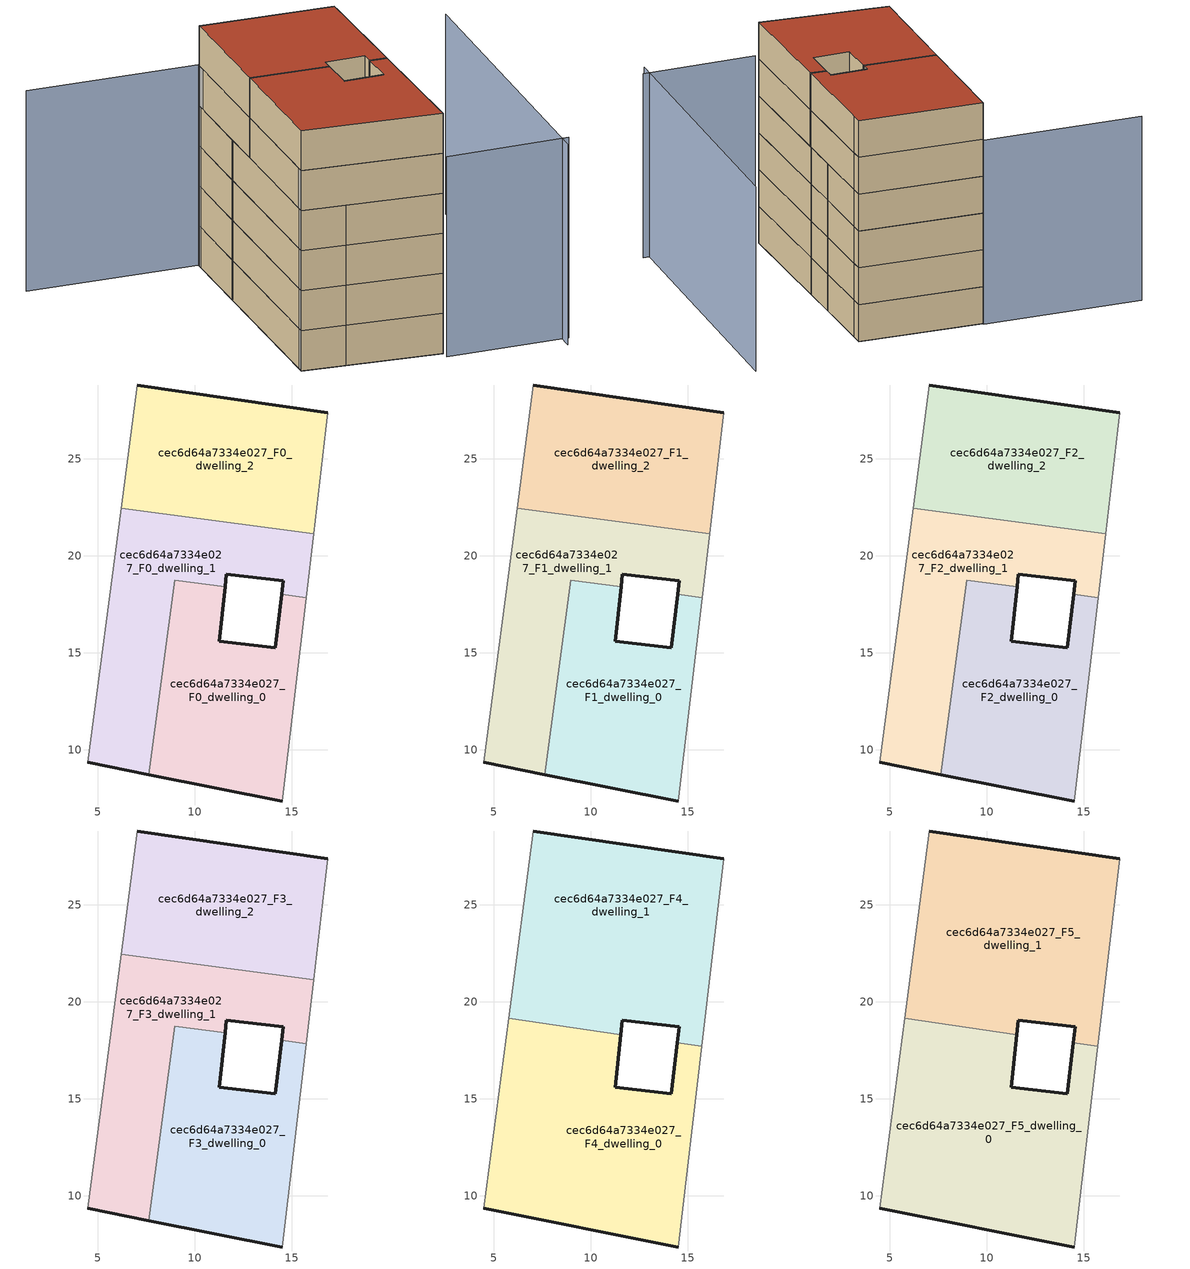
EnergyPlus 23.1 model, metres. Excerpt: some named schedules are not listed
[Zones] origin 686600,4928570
cec6d64a7334e027_F0_dwelling_0
 floor ground (EU_floor_Construction): 14.5,7.37 15.73,17.85 14.46,18.02 14.15,15.27 11.24,15.59 11.55,18.4 8.95,18.75 7.63,8.73 z0
 wall outside (EU_wall_Construction): 11.55,18.4 11.24,15.59 14.15,15.27 14.46,18.02 / 14.5,7.37 7.63,8.73 z0:3
 wall adiabatic (EU_wall_Construction): 15.73,17.85 14.5,7.37 z0:3
 wall to cec6d64a7334e027_F0_dwelling_1 (EU_wall_Construction): 14.46,18.02 15.73,17.85 / 7.63,8.73 8.95,18.75 11.55,18.4 z0:3
cec6d64a7334e027_F0_dwelling_1
 floor ground (EU_floor_Construction): 7.63,8.73 8.95,18.75 11.55,18.4 11.62,19.05 14.54,18.72 14.46,18.02 15.73,17.85 16.12,21.13 6.2,22.44 4.47,9.36 z0
 wall outside (EU_wall_Construction): 14.46,18.02 14.54,18.72 11.62,19.05 11.55,18.4 / 7.63,8.73 4.47,9.36 z0:3
 wall adiabatic (EU_wall_Construction): 4.47,9.36 6.2,22.44 / 16.12,21.13 15.73,17.85 z0:3
 wall to cec6d64a7334e027_F0_dwelling_2 (EU_wall_Construction): 6.2,22.44 16.12,21.13 z0:3
cec6d64a7334e027_F0_dwelling_2
 floor ground (EU_floor_Construction): 16.12,21.13 16.75,26.49 16.85,27.37 7.04,28.8 6.2,22.44 z0
 wall outside (EU_wall_Construction): 7.04,28.8 16.85,27.37 z0:3
 wall adiabatic (EU_wall_Construction): 6.2,22.44 7.04,28.8 / 16.85,27.37 16.75,26.49 16.12,21.13 z0:3
cec6d64a7334e027_F1_dwelling_0
 floor to cec6d64a7334e027_F0_dwelling_0 (EU_floor_Construction): 14.5,7.37 15.73,17.85 14.46,18.02 14.15,15.27 11.24,15.59 11.55,18.4 8.95,18.75 7.63,8.73 z3
 wall outside (EU_wall_Construction): 11.55,18.4 11.24,15.59 14.15,15.27 14.46,18.02 / 14.5,7.37 7.63,8.73 z3:6
 wall adiabatic (EU_wall_Construction): 15.73,17.85 14.5,7.37 z3:6
 wall to cec6d64a7334e027_F1_dwelling_1 (EU_wall_Construction): 14.46,18.02 15.73,17.85 / 7.63,8.73 8.95,18.75 11.55,18.4 z3:6
cec6d64a7334e027_F1_dwelling_1
 floor to cec6d64a7334e027_F0_dwelling_1 (EU_floor_Construction): 7.63,8.73 8.95,18.75 11.55,18.4 11.62,19.05 14.54,18.72 14.46,18.02 15.73,17.85 16.12,21.13 6.2,22.44 4.47,9.36 z3
 wall outside (EU_wall_Construction): 14.46,18.02 14.54,18.72 11.62,19.05 11.55,18.4 / 7.63,8.73 4.47,9.36 z3:6
 wall adiabatic (EU_wall_Construction): 4.47,9.36 6.2,22.44 / 16.12,21.13 15.73,17.85 z3:6
 wall to cec6d64a7334e027_F1_dwelling_2 (EU_wall_Construction): 6.2,22.44 16.12,21.13 z3:6
cec6d64a7334e027_F1_dwelling_2
 floor to cec6d64a7334e027_F0_dwelling_2 (EU_floor_Construction): 16.12,21.13 16.75,26.49 16.85,27.37 7.04,28.8 6.2,22.44 z3
 wall outside (EU_wall_Construction): 7.04,28.8 16.85,27.37 z3:6
 wall adiabatic (EU_wall_Construction): 6.2,22.44 7.04,28.8 / 16.85,27.37 16.75,26.49 16.12,21.13 z3:6
cec6d64a7334e027_F2_dwelling_0
 floor to cec6d64a7334e027_F1_dwelling_0 (EU_floor_Construction): 14.5,7.37 15.73,17.85 14.46,18.02 14.15,15.27 11.24,15.59 11.55,18.4 8.95,18.75 7.63,8.73 z6
 wall outside (EU_wall_Construction): 11.55,18.4 11.24,15.59 14.15,15.27 14.46,18.02 / 14.5,7.37 7.63,8.73 z6:9
 wall adiabatic (EU_wall_Construction): 15.73,17.85 14.5,7.37 z6:9
 wall to cec6d64a7334e027_F2_dwelling_1 (EU_wall_Construction): 14.46,18.02 15.73,17.85 / 7.63,8.73 8.95,18.75 11.55,18.4 z6:9
cec6d64a7334e027_F2_dwelling_1
 floor to cec6d64a7334e027_F1_dwelling_1 (EU_floor_Construction): 7.63,8.73 8.95,18.75 11.55,18.4 11.62,19.05 14.54,18.72 14.46,18.02 15.73,17.85 16.12,21.13 6.2,22.44 4.47,9.36 z6
 wall outside (EU_wall_Construction): 14.46,18.02 14.54,18.72 11.62,19.05 11.55,18.4 / 7.63,8.73 4.47,9.36 z6:9
 wall adiabatic (EU_wall_Construction): 4.47,9.36 6.2,22.44 / 16.12,21.13 15.73,17.85 z6:9
 wall to cec6d64a7334e027_F2_dwelling_2 (EU_wall_Construction): 6.2,22.44 16.12,21.13 z6:9
cec6d64a7334e027_F2_dwelling_2
 floor to cec6d64a7334e027_F1_dwelling_2 (EU_floor_Construction): 16.12,21.13 16.75,26.49 16.85,27.37 7.04,28.8 6.2,22.44 z6
 wall outside (EU_wall_Construction): 7.04,28.8 16.85,27.37 z6:9
 wall adiabatic (EU_wall_Construction): 6.2,22.44 7.04,28.8 / 16.85,27.37 16.75,26.49 16.12,21.13 z6:9
cec6d64a7334e027_F3_dwelling_0
 floor to cec6d64a7334e027_F2_dwelling_0 (EU_floor_Construction): 14.5,7.37 15.73,17.85 14.46,18.02 14.15,15.27 11.24,15.59 11.55,18.4 8.95,18.75 7.63,8.73 z9
 wall outside (EU_wall_Construction): 11.55,18.4 11.24,15.59 14.15,15.27 14.46,18.02 / 14.5,7.37 7.63,8.73 z9:12
 wall adiabatic (EU_wall_Construction): 15.73,17.85 14.5,7.37 z9:12
 wall to cec6d64a7334e027_F3_dwelling_1 (EU_wall_Construction): 14.46,18.02 15.73,17.85 / 7.63,8.73 8.95,18.75 11.55,18.4 z9:12
cec6d64a7334e027_F3_dwelling_1
 floor to cec6d64a7334e027_F2_dwelling_1 (EU_floor_Construction): 7.63,8.73 8.95,18.75 11.55,18.4 11.62,19.05 14.54,18.72 14.46,18.02 15.73,17.85 16.12,21.13 6.2,22.44 4.47,9.36 z9
 wall outside (EU_wall_Construction): 14.46,18.02 14.54,18.72 11.62,19.05 11.55,18.4 / 7.63,8.73 4.47,9.36 z9:12
 wall adiabatic (EU_wall_Construction): 4.47,9.36 6.2,22.44 / 16.12,21.13 15.73,17.85 z9:12
 wall to cec6d64a7334e027_F3_dwelling_2 (EU_wall_Construction): 6.2,22.44 16.12,21.13 z9:12
cec6d64a7334e027_F3_dwelling_2
 floor to cec6d64a7334e027_F2_dwelling_2 (EU_floor_Construction): 16.12,21.13 16.75,26.49 16.85,27.37 7.04,28.8 6.2,22.44 z9
 wall outside (EU_wall_Construction): 7.04,28.8 16.85,27.37 z9:12
 wall adiabatic (EU_wall_Construction): 6.2,22.44 7.04,28.8 / 16.85,27.37 16.75,26.49 16.12,21.13 z9:12
cec6d64a7334e027_F4_dwelling_0
 floor to cec6d64a7334e027_F3_dwelling_0 (EU_floor_Construction): 14.5,7.37 15.72,17.7 14.45,17.88 14.15,15.27 11.24,15.59 11.54,18.31 8.94,18.69 7.63,8.73 z12
 floor to cec6d64a7334e027_F3_dwelling_1 (EU_floor_Construction): 7.63,8.73 8.94,18.69 5.77,19.16 4.47,9.36 z12
 wall outside (EU_wall_Construction): 11.54,18.31 11.24,15.59 14.15,15.27 14.45,17.88 / 14.5,7.37 4.47,9.36 z12:15
 wall adiabatic (EU_wall_Construction): 4.47,9.36 5.77,19.16 / 15.72,17.7 14.5,7.37 z12:15
 wall to cec6d64a7334e027_F4_dwelling_1 (EU_wall_Construction): 5.77,19.16 11.54,18.31 / 14.45,17.88 15.72,17.7 z12:15
cec6d64a7334e027_F4_dwelling_1
 floor to cec6d64a7334e027_F3_dwelling_0 (EU_floor_Construction): 11.54,18.31 11.55,18.4 8.95,18.75 8.94,18.69 z12; 15.72,17.7 15.73,17.85 14.46,18.02 14.45,17.88 z12
 floor to cec6d64a7334e027_F3_dwelling_1 (EU_floor_Construction): 15.73,17.85 16.12,21.13 6.2,22.44 5.77,19.16 8.94,18.69 8.95,18.75 11.55,18.4 11.62,19.05 14.54,18.72 14.46,18.02 z12
 floor to cec6d64a7334e027_F3_dwelling_2 (EU_floor_Construction): 16.12,21.13 16.75,26.49 16.85,27.37 7.04,28.8 6.2,22.44 z12
 wall outside (EU_wall_Construction): 14.45,17.88 14.54,18.72 11.62,19.05 11.54,18.31 / 7.04,28.8 16.85,27.37 z12:15
 wall adiabatic (EU_wall_Construction): 16.85,27.37 16.75,26.49 15.72,17.7 / 5.77,19.16 7.04,28.8 z12:15
cec6d64a7334e027_F5_dwelling_0
 floor to cec6d64a7334e027_F4_dwelling_0 (EU_floor_Construction): 14.5,7.37 15.72,17.7 14.45,17.88 14.15,15.27 11.24,15.59 11.54,18.31 5.77,19.16 4.47,9.36 z15
 wall outside (EU_wall_Construction): 11.54,18.31 11.24,15.59 14.15,15.27 14.45,17.88 / 14.5,7.37 4.47,9.36 z15:18
 wall adiabatic (EU_wall_Construction): 4.47,9.36 5.77,19.16 / 15.72,17.7 14.5,7.37 z15:18
 wall to cec6d64a7334e027_F5_dwelling_1 (EU_wall_Construction): 5.77,19.16 11.54,18.31 / 14.45,17.88 15.72,17.7 z15:18
 roof outside (EU_roof_Construction): 15.72,17.7 14.5,7.37 4.47,9.36 5.77,19.16 11.54,18.31 11.24,15.59 14.15,15.27 14.45,17.88 z18
cec6d64a7334e027_F5_dwelling_1
 floor to cec6d64a7334e027_F4_dwelling_1 (EU_floor_Construction): 15.72,17.7 16.75,26.49 16.85,27.37 7.04,28.8 5.77,19.16 11.54,18.31 11.62,19.05 14.54,18.72 14.45,17.88 z15
 wall outside (EU_wall_Construction): 14.45,17.88 14.54,18.72 11.62,19.05 11.54,18.31 / 7.04,28.8 16.85,27.37 z15:18
 wall adiabatic (EU_wall_Construction): 16.85,27.37 16.75,26.49 15.72,17.7 / 5.77,19.16 7.04,28.8 z15:18
 roof outside (EU_roof_Construction): 16.85,27.37 16.75,26.49 15.72,17.7 14.45,17.88 14.54,18.72 11.62,19.05 11.54,18.31 5.77,19.16 7.04,28.8 z18
shading: 22.77,4.65 26.27,28.58 / -5.49,30.62 7.06,28.96 / 7.06,28.96 4.47,9.36 / 23.41,5.68 14.43,6.74 z0:15
[Building]
EU S2 Campaign: North Axis=0; Terrain=City; Solar Distribution=FullExterior
[Site:Location]
Bologna: Latitude=44.5; Longitude=11.25; Time Zone=1; Elevation=37
[SizingPeriod:WeatherFileDays]
AnnualSizingPeriod: Begin Month=1; Begin Day of Month=1; End Month=12; End Day of Month=31; Day of Week for Start Day=Monday; Use Weather File Daylight Saving Period=No; Use Weather File Rain and Snow Indicators=No
[MATERIAL]
EU_InternalMass_Material: Roughness=MediumRough; Thickness=0.1; Conductivity=1; Density=1800; Specific Heat=900; Thermal Absorptance=0.9; Solar Absorptance=0.7; Visible Absorptance=0.7
[MATERIAL:NOMASS] Roughness=MediumRough; Thermal Absorptance=0.9; Solar Absorptance=0.7; Visible Absorptance=0.7
Name | Thermal Resistance
EU_wall_NoMass | 0.905828
EU_roof_NoMass | 0.37593
EU_floor_NoMass | 0.67114
[CONSTRUCTION]
EU_wall_Construction: EU_wall_NoMass
EU_roof_Construction: EU_roof_NoMass
EU_floor_Construction: EU_floor_NoMass
EU_InternalMass_Construction: EU_InternalMass_Material
[ZONE] Type=1; Multiplier=1; Ceiling Height=autocalculate; Floor Area=autocalculate; Part of Total Floor Area=Yes
Name | Volume
cec6d64a7334e027_F0_dwelling_0 | 189.666
cec6d64a7334e027_F1_dwelling_0; cec6d64a7334e027_F2_dwelling_0; cec6d64a7334e027_F3_dwelling_0 | 189.668
cec6d64a7334e027_F4_dwelling_0 | 284.505
cec6d64a7334e027_F5_dwelling_0 | 284.508
cec6d64a7334e027_F0_dwelling_1; cec6d64a7334e027_F1_dwelling_1; cec6d64a7334e027_F2_dwelling_1; cec6d64a7334e027_F3_dwelling_1 | 189.669
cec6d64a7334e027_F4_dwelling_1 | 284.503
cec6d64a7334e027_F5_dwelling_1 | 284.509
cec6d64a7334e027_F0_dwelling_2 | 189.681
cec6d64a7334e027_F1_dwelling_2; cec6d64a7334e027_F2_dwelling_2; cec6d64a7334e027_F3_dwelling_2 | 189.68
[INTERNALMASS] Construction=EU_InternalMass_Construction
Name | Zone or ZoneList | Surface Area
cec6d64a7334e027_F0_dwelling_0_EU_InternalMass | cec6d64a7334e027_F0_dwelling_0 | 63.2212
cec6d64a7334e027_F0_dwelling_1_EU_InternalMass | cec6d64a7334e027_F0_dwelling_1 | 63.2238
cec6d64a7334e027_F0_dwelling_2_EU_InternalMass | cec6d64a7334e027_F0_dwelling_2 | 63.2274
cec6d64a7334e027_F1_dwelling_0_EU_InternalMass | cec6d64a7334e027_F1_dwelling_0 | 63.2212
cec6d64a7334e027_F1_dwelling_1_EU_InternalMass | cec6d64a7334e027_F1_dwelling_1 | 63.2238
cec6d64a7334e027_F1_dwelling_2_EU_InternalMass | cec6d64a7334e027_F1_dwelling_2 | 63.2274
cec6d64a7334e027_F2_dwelling_0_EU_InternalMass | cec6d64a7334e027_F2_dwelling_0 | 63.2212
cec6d64a7334e027_F2_dwelling_1_EU_InternalMass | cec6d64a7334e027_F2_dwelling_1 | 63.2238
cec6d64a7334e027_F2_dwelling_2_EU_InternalMass | cec6d64a7334e027_F2_dwelling_2 | 63.2274
cec6d64a7334e027_F3_dwelling_0_EU_InternalMass | cec6d64a7334e027_F3_dwelling_0 | 63.2212
cec6d64a7334e027_F3_dwelling_1_EU_InternalMass | cec6d64a7334e027_F3_dwelling_1 | 63.2238
cec6d64a7334e027_F3_dwelling_2_EU_InternalMass | cec6d64a7334e027_F3_dwelling_2 | 63.2274
cec6d64a7334e027_F4_dwelling_0_EU_InternalMass | cec6d64a7334e027_F4_dwelling_0 | 94.8354
cec6d64a7334e027_F4_dwelling_1_EU_InternalMass | cec6d64a7334e027_F4_dwelling_1 | 94.8382
cec6d64a7334e027_F5_dwelling_0_EU_InternalMass | cec6d64a7334e027_F5_dwelling_0 | 94.8354
cec6d64a7334e027_F5_dwelling_1_EU_InternalMass | cec6d64a7334e027_F5_dwelling_1 | 94.8382
[OTHEREQUIPMENT] Fuel Type=Electricity; Design Level Calculation Method=Watts/Area; Power per Zone Floor Area=1; Fraction Latent=0; Fraction Radiant=0; Fraction Lost=0; Carbon Dioxide Generation Rate=0; EndUse Subcategory=EU_Step8_InternalGains
Name | Zone or ZoneList or Space or SpaceList | Schedule
EU_Step8_InternalGain_cec6d64a7334e027_F0_dwelling_0_f000 | cec6d64a7334e027_F0_dwelling_0 | EU_Step8_GainSchedule_cec6d64a7334e027_F0_dwelling_0_f000
EU_Step8_InternalGain_cec6d64a7334e027_F0_dwelling_1_f000 | cec6d64a7334e027_F0_dwelling_1 | EU_Step8_GainSchedule_cec6d64a7334e027_F0_dwelling_1_f000
EU_Step8_InternalGain_cec6d64a7334e027_F0_dwelling_2_f000 | cec6d64a7334e027_F0_dwelling_2 | EU_Step8_GainSchedule_cec6d64a7334e027_F0_dwelling_2_f000
EU_Step8_InternalGain_cec6d64a7334e027_F1_dwelling_0_f000 | cec6d64a7334e027_F1_dwelling_0 | EU_Step8_GainSchedule_cec6d64a7334e027_F1_dwelling_0_f000
EU_Step8_InternalGain_cec6d64a7334e027_F1_dwelling_1_f000 | cec6d64a7334e027_F1_dwelling_1 | EU_Step8_GainSchedule_cec6d64a7334e027_F1_dwelling_1_f000
EU_Step8_InternalGain_cec6d64a7334e027_F1_dwelling_2_f000 | cec6d64a7334e027_F1_dwelling_2 | EU_Step8_GainSchedule_cec6d64a7334e027_F1_dwelling_2_f000
EU_Step8_InternalGain_cec6d64a7334e027_F2_dwelling_0_f000 | cec6d64a7334e027_F2_dwelling_0 | EU_Step8_GainSchedule_cec6d64a7334e027_F2_dwelling_0_f000
EU_Step8_InternalGain_cec6d64a7334e027_F2_dwelling_1_f000 | cec6d64a7334e027_F2_dwelling_1 | EU_Step8_GainSchedule_cec6d64a7334e027_F2_dwelling_1_f000
EU_Step8_InternalGain_cec6d64a7334e027_F2_dwelling_2_f000 | cec6d64a7334e027_F2_dwelling_2 | EU_Step8_GainSchedule_cec6d64a7334e027_F2_dwelling_2_f000
EU_Step8_InternalGain_cec6d64a7334e027_F3_dwelling_0_f000 | cec6d64a7334e027_F3_dwelling_0 | EU_Step8_GainSchedule_cec6d64a7334e027_F3_dwelling_0_f000
EU_Step8_InternalGain_cec6d64a7334e027_F3_dwelling_1_f000 | cec6d64a7334e027_F3_dwelling_1 | EU_Step8_GainSchedule_cec6d64a7334e027_F3_dwelling_1_f000
EU_Step8_InternalGain_cec6d64a7334e027_F3_dwelling_2_f000 | cec6d64a7334e027_F3_dwelling_2 | EU_Step8_GainSchedule_cec6d64a7334e027_F3_dwelling_2_f000
EU_Step8_InternalGain_cec6d64a7334e027_F4_dwelling_0_f000 | cec6d64a7334e027_F4_dwelling_0 | EU_Step8_GainSchedule_cec6d64a7334e027_F4_dwelling_0_f000
EU_Step8_InternalGain_cec6d64a7334e027_F4_dwelling_1_f000 | cec6d64a7334e027_F4_dwelling_1 | EU_Step8_GainSchedule_cec6d64a7334e027_F4_dwelling_1_f000
EU_Step8_InternalGain_cec6d64a7334e027_F5_dwelling_0_f000 | cec6d64a7334e027_F5_dwelling_0 | EU_Step8_GainSchedule_cec6d64a7334e027_F5_dwelling_0_f000
EU_Step8_InternalGain_cec6d64a7334e027_F5_dwelling_1_f000 | cec6d64a7334e027_F5_dwelling_1 | EU_Step8_GainSchedule_cec6d64a7334e027_F5_dwelling_1_f000
[ZONEVENTILATION:DESIGNFLOWRATE] Schedule=EU_AlwaysOn; Design Flow Rate Calculation Method=AirChanges/Hour; Air Changes per Hour=0.73129; Ventilation Type=Natural; Fan Pressure Rise=0; Fan Total Efficiency=1; Constant Term Coefficient=1; Temperature Term Coefficient=0; Velocity Term Coefficient=0; Velocity Squared Term Coefficient=0; Minimum Indoor Temperature=-100; Maximum Indoor Temperature=100; Delta Temperature=-100; Minimum Outdoor Temperature=-100; Maximum Outdoor Temperature=100; Maximum Wind Speed=40
Name | Zone or ZoneList or Space or SpaceList
EU_ConstantAir_cec6d64a7334e027_F0_dwelling_0 | cec6d64a7334e027_F0_dwelling_0
EU_ConstantAir_cec6d64a7334e027_F0_dwelling_1 | cec6d64a7334e027_F0_dwelling_1
EU_ConstantAir_cec6d64a7334e027_F0_dwelling_2 | cec6d64a7334e027_F0_dwelling_2
EU_ConstantAir_cec6d64a7334e027_F1_dwelling_0 | cec6d64a7334e027_F1_dwelling_0
EU_ConstantAir_cec6d64a7334e027_F1_dwelling_1 | cec6d64a7334e027_F1_dwelling_1
EU_ConstantAir_cec6d64a7334e027_F1_dwelling_2 | cec6d64a7334e027_F1_dwelling_2
EU_ConstantAir_cec6d64a7334e027_F2_dwelling_0 | cec6d64a7334e027_F2_dwelling_0
EU_ConstantAir_cec6d64a7334e027_F2_dwelling_1 | cec6d64a7334e027_F2_dwelling_1
EU_ConstantAir_cec6d64a7334e027_F2_dwelling_2 | cec6d64a7334e027_F2_dwelling_2
EU_ConstantAir_cec6d64a7334e027_F3_dwelling_0 | cec6d64a7334e027_F3_dwelling_0
EU_ConstantAir_cec6d64a7334e027_F3_dwelling_1 | cec6d64a7334e027_F3_dwelling_1
EU_ConstantAir_cec6d64a7334e027_F3_dwelling_2 | cec6d64a7334e027_F3_dwelling_2
EU_ConstantAir_cec6d64a7334e027_F4_dwelling_0 | cec6d64a7334e027_F4_dwelling_0
EU_ConstantAir_cec6d64a7334e027_F4_dwelling_1 | cec6d64a7334e027_F4_dwelling_1
EU_ConstantAir_cec6d64a7334e027_F5_dwelling_0 | cec6d64a7334e027_F5_dwelling_0
EU_ConstantAir_cec6d64a7334e027_F5_dwelling_1 | cec6d64a7334e027_F5_dwelling_1
[HVACTEMPLATE:THERMOSTAT] Constant Heating Setpoint=20; Constant Cooling Setpoint=50
EU_HeatOnly_cec6d64a7334e027_F0_dwelling_0; EU_HeatOnly_cec6d64a7334e027_F0_dwelling_1; EU_HeatOnly_cec6d64a7334e027_F0_dwelling_2; EU_HeatOnly_cec6d64a7334e027_F1_dwelling_0; EU_HeatOnly_cec6d64a7334e027_F1_dwelling_1; EU_HeatOnly_cec6d64a7334e027_F1_dwelling_2; EU_HeatOnly_cec6d64a7334e027_F2_dwelling_0; EU_HeatOnly_cec6d64a7334e027_F2_dwelling_1; EU_HeatOnly_cec6d64a7334e027_F2_dwelling_2; EU_HeatOnly_cec6d64a7334e027_F3_dwelling_0; EU_HeatOnly_cec6d64a7334e027_F3_dwelling_1; EU_HeatOnly_cec6d64a7334e027_F3_dwelling_2; EU_HeatOnly_cec6d64a7334e027_F4_dwelling_0; EU_HeatOnly_cec6d64a7334e027_F4_dwelling_1; EU_HeatOnly_cec6d64a7334e027_F5_dwelling_0; EU_HeatOnly_cec6d64a7334e027_F5_dwelling_1
[HVACTEMPLATE:ZONE:IDEALLOADSAIRSYSTEM] System Availability Schedule=EU_AlwaysOn; Maximum Heating Supply Air Temperature=50; Minimum Cooling Supply Air Temperature=13; Maximum Heating Supply Air Humidity Ratio=0.0156; Minimum Cooling Supply Air Humidity Ratio=0.0077; Heating Limit=NoLimit; Cooling Limit=NoLimit; Heating Availability Schedule=EU_AlwaysOn; Cooling Availability Schedule=EU_CoolingOff; Dehumidification Control Type=ConstantSensibleHeatRatio; Cooling Sensible Heat Ratio=0.7; Dehumidification Setpoint=60; Humidification Control Type=None; Humidification Setpoint=30; Outdoor Air Method=None; Outdoor Air Flow Rate per Person=0.00944; Outdoor Air Flow Rate per Zone Floor Area=0; Outdoor Air Flow Rate per Zone=0; Demand Controlled Ventilation Type=None; Outdoor Air Economizer Type=NoEconomizer; Heat Recovery Type=None; Sensible Heat Recovery Effectiveness=0.7; Latent Heat Recovery Effectiveness=0.65
Name | Template Thermostat
cec6d64a7334e027_F0_dwelling_0 | EU_HeatOnly_cec6d64a7334e027_F0_dwelling_0
cec6d64a7334e027_F0_dwelling_1 | EU_HeatOnly_cec6d64a7334e027_F0_dwelling_1
